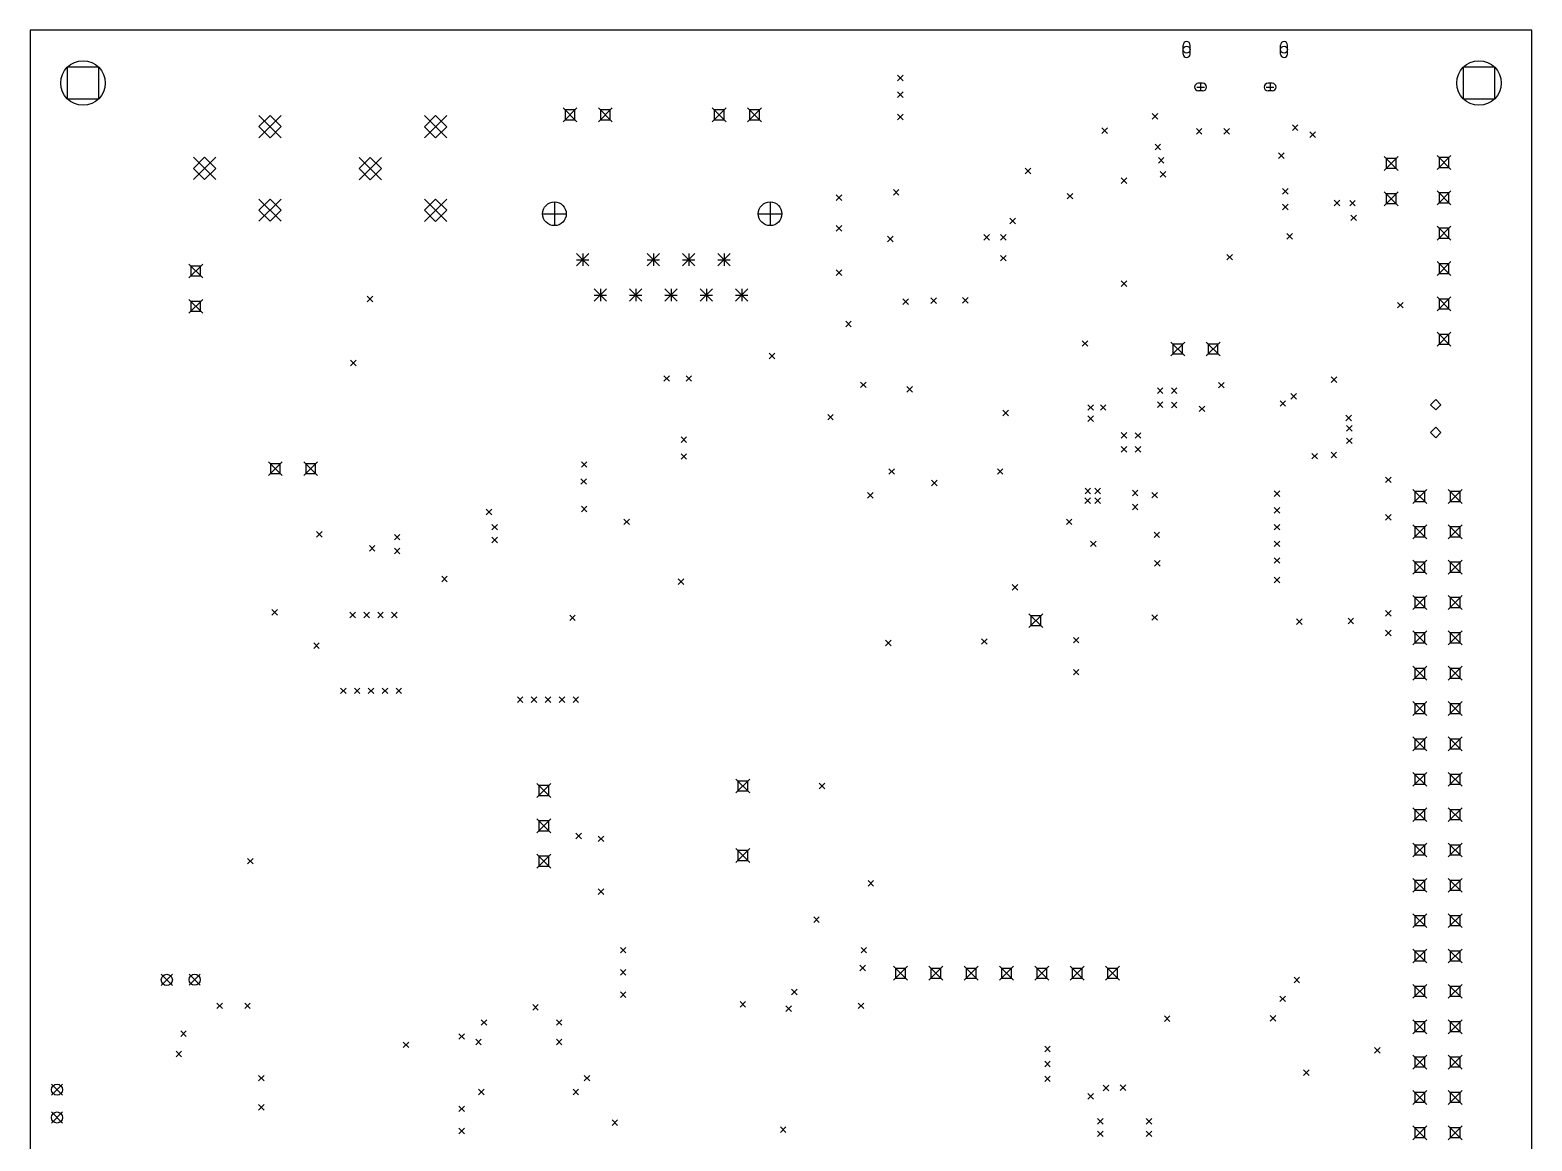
# Model space of a CAD drawing. Extents: x 4.42 to 8.8, y -6.54 to -0.26.
# Drawn here: x 4.55 to 8.8, y -3.398 to -0.255 of the extents above; entities that cross this region are included whole.
import ezdxf

# ---------------------------------------------------------------- set-up
doc = ezdxf.new("R2010")
doc.units = 0
doc.header["$MEASUREMENT"] = 0
doc.layers.add('BLACK', color=7, linetype='CONTINUOUS')

msp = doc.modelspace()

# ---------------------------------------------------------------- linework, layer by layer
at = {"layer": 'BLACK', "linetype": 'CONTINUOUS'}
for p, q in [((4.55, -0.255), (4.55, -4.505)), ((8.8, -0.255), (4.55, -0.255)), ((8.8, -4.505), (8.8, -0.255)), ((7.81299, -0.323031), (7.81299, -0.297441)), ((7.83268, -0.323031), (7.83268, -0.297441)), ((8.08858, -0.323031), (8.08858, -0.297441)), ((8.10827, -0.323031), (8.10827, -0.297441)), ((4.74454, -0.360457), (4.65546, -0.360457)), ((4.65546, -0.360457), (4.65546, -0.449543)), ((4.74454, -0.449543), (4.74454, -0.360457)), ((8.69454, -0.360457), (8.60546, -0.360457)), ((8.60546, -0.360457), (8.60546, -0.449543)), ((8.69454, -0.449543), (8.69454, -0.360457)), ((7.00472, -0.382677), (7.02047, -0.398425)), ((7.02047, -0.382677), (7.00472, -0.398425)), ((7.85138, -0.416535), (7.87303, -0.416535)), ((7.86811, -0.405709), (7.8563, -0.405709)), ((7.8622, -0.405709), (7.8622, -0.427362)), ((8.04823, -0.416535), (8.06988, -0.416535)), ((8.06496, -0.405709), (8.05315, -0.405709)), ((8.05906, -0.405709), (8.05906, -0.427362)), ((4.65546, -0.449543), (4.74454, -0.449543)), ((7.00472, -0.429921), (7.02047, -0.445669)), ((7.02047, -0.429921), (7.00472, -0.445669)), ((7.86811, -0.427362), (7.8563, -0.427362)), ((8.06496, -0.427362), (8.05315, -0.427362)), ((8.60546, -0.449543), (8.69454, -0.449543)), ((5.19764, -0.49685), (5.26063, -0.559843)), ((5.26063, -0.49685), (5.19764, -0.559843)), ((5.22913, -0.49685), (5.19764, -0.528346)), ((5.26063, -0.528346), (5.22913, -0.49685)), ((5.66614, -0.497244), (5.72913, -0.560236)), ((5.72913, -0.497244), (5.66614, -0.560236)), ((5.69764, -0.497244), (5.66614, -0.52874)), ((5.72913, -0.52874), (5.69764, -0.497244)), ((6.05827, -0.475197), (6.09764, -0.514567)), ((6.09764, -0.475197), (6.05827, -0.514567)), ((6.09187, -0.480962), (6.06403, -0.480962)), ((6.06403, -0.480962), (6.06403, -0.508801)), ((6.06403, -0.508801), (6.09187, -0.508801)), ((6.09187, -0.508801), (6.09187, -0.480962)), ((6.15827, -0.475197), (6.19764, -0.514567)), ((6.19764, -0.475197), (6.15827, -0.514567)), ((6.19187, -0.480962), (6.16403, -0.480962)), ((6.16403, -0.480962), (6.16403, -0.508801)), ((6.16403, -0.508801), (6.19187, -0.508801)), ((6.19187, -0.508801), (6.19187, -0.480962)), ((6.48031, -0.475197), (6.51969, -0.514567)), ((6.51969, -0.475197), (6.48031, -0.514567)), ((6.51392, -0.480962), (6.48608, -0.480962)), ((6.48608, -0.480962), (6.48608, -0.508801)), ((6.48608, -0.508801), (6.51392, -0.508801)), ((6.51392, -0.508801), (6.51392, -0.480962)), ((6.58031, -0.475197), (6.61969, -0.514567)), ((6.61969, -0.475197), (6.58031, -0.514567)), ((6.61392, -0.480962), (6.58608, -0.480962)), ((6.58608, -0.480962), (6.58608, -0.508801)), ((6.58608, -0.508801), (6.61392, -0.508801)), ((6.61392, -0.508801), (6.61392, -0.480962)), ((7.00472, -0.492913), (7.02047, -0.508661)), ((7.02047, -0.492913), (7.00472, -0.508661)), ((7.72543, -0.49116), (7.74118, -0.506908)), ((7.74118, -0.49116), (7.72543, -0.506908)), ((5.19764, -0.528346), (5.22913, -0.559843)), ((5.22913, -0.559843), (5.26063, -0.528346)), ((5.66614, -0.52874), (5.69764, -0.560236)), ((5.69764, -0.560236), (5.72913, -0.52874)), ((7.58268, -0.531496), (7.59843, -0.547244)), ((7.59843, -0.531496), (7.58268, -0.547244)), ((7.85039, -0.533989), (7.86614, -0.549738)), ((7.86614, -0.533989), (7.85039, -0.549738)), ((7.92841, -0.533989), (7.94416, -0.549738)), ((7.94416, -0.533989), (7.92841, -0.549738)), ((8.12205, -0.523622), (8.1378, -0.53937)), ((8.1378, -0.523622), (8.12205, -0.53937)), ((8.17126, -0.543307), (8.18701, -0.559055)), ((8.18701, -0.543307), (8.17126, -0.559055)), ((7.73359, -0.577757), (7.74934, -0.593505)), ((7.74934, -0.577757), (7.73359, -0.593505)), ((5.0126, -0.614961), (5.07559, -0.677953)), ((5.07559, -0.614961), (5.0126, -0.677953)), ((5.04409, -0.614961), (5.0126, -0.646457)), ((5.07559, -0.646457), (5.04409, -0.614961)), ((5.4811, -0.615354), (5.54409, -0.678346)), ((5.54409, -0.615354), (5.4811, -0.678346)), ((5.5126, -0.615354), (5.4811, -0.64685)), ((5.54409, -0.64685), (5.5126, -0.615354)), ((7.74295, -0.616), (7.75869, -0.631748)), ((7.75869, -0.616), (7.74295, -0.631748)), ((8.08268, -0.602362), (8.09843, -0.61811)), ((8.09843, -0.602362), (8.08268, -0.61811)), ((8.38189, -0.612598), (8.42126, -0.651969)), ((8.42126, -0.612598), (8.38189, -0.651969)), ((8.41549, -0.618364), (8.38766, -0.618364)), ((8.38766, -0.618364), (8.38766, -0.646203)), ((8.41549, -0.646203), (8.41549, -0.618364)), ((8.5315, -0.610236), (8.57087, -0.649606)), ((8.57087, -0.610236), (8.5315, -0.649606)), ((8.5651, -0.616002), (8.53726, -0.616002)), ((8.53726, -0.616002), (8.53726, -0.643841)), ((8.5651, -0.643841), (8.5651, -0.616002)), ((5.0126, -0.646457), (5.04409, -0.677953)), ((5.04409, -0.677953), (5.07559, -0.646457)), ((5.4811, -0.64685), (5.5126, -0.678346)), ((5.5126, -0.678346), (5.54409, -0.64685)), ((7.36614, -0.645669), (7.38189, -0.661417)), ((7.38189, -0.645669), (7.36614, -0.661417)), ((7.6378, -0.673228), (7.65354, -0.688976)), ((7.65354, -0.673228), (7.6378, -0.688976)), ((7.74784, -0.655065), (7.76359, -0.670813)), ((7.76359, -0.655065), (7.74784, -0.670813)), ((8.38766, -0.646203), (8.41549, -0.646203)), ((8.53726, -0.643841), (8.5651, -0.643841)), ((6.8315, -0.72126), (6.84724, -0.737008)), ((6.84724, -0.72126), (6.8315, -0.737008)), ((6.99291, -0.706496), (7.00866, -0.722244)), ((7.00866, -0.706496), (6.99291, -0.722244)), ((7.48478, -0.716999), (7.50053, -0.732747)), ((7.50053, -0.716999), (7.48478, -0.732747)), ((8.09449, -0.703742), (8.11024, -0.71949)), ((8.11024, -0.703742), (8.09449, -0.71949)), ((8.38189, -0.712598), (8.42126, -0.751969)), ((8.42126, -0.712598), (8.38189, -0.751969)), ((8.41549, -0.718364), (8.38766, -0.718364)), ((8.38766, -0.718364), (8.38766, -0.746203)), ((8.41549, -0.746203), (8.41549, -0.718364)), ((8.5315, -0.710236), (8.57087, -0.749606)), ((8.57087, -0.710236), (8.5315, -0.749606)), ((8.5651, -0.716002), (8.53726, -0.716002)), ((8.53726, -0.716002), (8.53726, -0.743841)), ((8.5651, -0.743841), (8.5651, -0.716002)), ((5.19764, -0.733071), (5.26063, -0.796063)), ((5.26063, -0.733071), (5.19764, -0.796063)), ((5.22913, -0.733071), (5.19764, -0.764567)), ((5.19764, -0.764567), (5.22913, -0.796063)), ((5.26063, -0.764567), (5.22913, -0.733071)), ((5.22913, -0.796063), (5.26063, -0.764567)), ((5.66614, -0.733465), (5.72913, -0.796457)), ((5.72913, -0.733465), (5.66614, -0.796457)), ((5.69764, -0.733465), (5.66614, -0.764961)), ((5.66614, -0.764961), (5.69764, -0.796457)), ((5.72913, -0.764961), (5.69764, -0.733465)), ((5.69764, -0.796457), (5.72913, -0.764961)), ((6.03386, -0.741339), (6.03386, -0.808268)), ((6.64409, -0.741339), (6.64409, -0.808268)), ((8.09449, -0.748031), (8.11024, -0.76378)), ((8.11024, -0.748031), (8.09449, -0.76378)), ((8.24016, -0.73622), (8.25591, -0.751968)), ((8.25591, -0.73622), (8.24016, -0.751968)), ((8.28435, -0.737038), (8.3001, -0.752786)), ((8.3001, -0.737038), (8.28435, -0.752786)), ((8.38766, -0.746203), (8.41549, -0.746203)), ((8.53726, -0.743841), (8.5651, -0.743841)), ((6.00039, -0.774803), (6.06732, -0.774803)), ((6.61063, -0.774803), (6.67756, -0.774803)), ((7.32283, -0.787402), (7.33858, -0.80315)), ((7.33858, -0.787402), (7.32283, -0.80315)), ((8.2874, -0.77849), (8.30315, -0.794238)), ((8.30315, -0.77849), (8.2874, -0.794238)), ((6.8315, -0.807874), (6.84724, -0.823622)), ((6.84724, -0.807874), (6.8315, -0.823622)), ((6.97646, -0.838482), (6.99221, -0.85423)), ((6.99221, -0.838482), (6.97646, -0.85423)), ((7.24882, -0.833465), (7.26457, -0.849213)), ((7.26457, -0.833465), (7.24882, -0.849213)), ((7.29606, -0.833465), (7.31181, -0.849213)), ((7.31181, -0.833465), (7.29606, -0.849213)), ((8.1063, -0.830709), (8.12205, -0.846457)), ((8.12205, -0.830709), (8.1063, -0.846457)), ((8.5315, -0.810236), (8.57087, -0.849606)), ((8.57087, -0.810236), (8.5315, -0.849606)), ((8.5651, -0.816002), (8.53726, -0.816002)), ((8.53726, -0.816002), (8.53726, -0.843841)), ((8.53726, -0.843841), (8.5651, -0.843841)), ((8.5651, -0.843841), (8.5651, -0.816002)), ((6.09606, -0.887008), (6.1315, -0.922441)), ((6.1315, -0.887008), (6.09606, -0.922441)), ((6.11378, -0.887008), (6.11378, -0.922441)), ((6.29606, -0.887008), (6.3315, -0.922441)), ((6.3315, -0.887008), (6.29606, -0.922441)), ((6.31378, -0.887008), (6.31378, -0.922441)), ((6.39606, -0.887008), (6.4315, -0.922441)), ((6.4315, -0.887008), (6.39606, -0.922441)), ((6.41378, -0.887008), (6.41378, -0.922441)), ((6.49606, -0.887008), (6.5315, -0.922441)), ((6.5315, -0.887008), (6.49606, -0.922441)), ((6.51378, -0.887008), (6.51378, -0.922441)), ((7.93701, -0.889764), (7.95276, -0.905512)), ((7.95276, -0.889764), (7.93701, -0.905512)), ((4.99921, -0.916929), (5.03858, -0.956299)), ((5.03858, -0.916929), (4.99921, -0.956299)), ((5.03282, -0.922695), (5.00498, -0.922695)), ((5.00498, -0.922695), (5.00498, -0.950534)), ((5.03282, -0.950534), (5.03282, -0.922695)), ((6.09606, -0.904724), (6.1315, -0.904724)), ((6.29606, -0.904724), (6.3315, -0.904724)), ((6.39606, -0.904724), (6.4315, -0.904724)), ((6.49606, -0.904724), (6.5315, -0.904724)), ((6.8315, -0.933858), (6.84724, -0.949606)), ((6.84724, -0.933858), (6.8315, -0.949606)), ((7.29606, -0.89252), (7.31181, -0.908268)), ((7.31181, -0.89252), (7.29606, -0.908268)), ((8.5315, -0.910236), (8.57087, -0.949606)), ((8.57087, -0.910236), (8.5315, -0.949606)), ((8.5651, -0.916002), (8.53726, -0.916002)), ((8.53726, -0.916002), (8.53726, -0.943841)), ((8.5651, -0.943841), (8.5651, -0.916002)), ((5.00498, -0.950534), (5.03282, -0.950534)), ((7.6378, -0.964567), (7.65354, -0.980315)), ((7.65354, -0.964567), (7.6378, -0.980315)), ((8.53726, -0.943841), (8.5651, -0.943841)), ((4.99921, -1.01693), (5.03858, -1.0563)), ((5.03858, -1.01693), (4.99921, -1.0563)), ((5.50394, -1.00787), (5.51969, -1.02362)), ((5.51969, -1.00787), (5.50394, -1.02362)), ((6.14606, -0.987008), (6.1815, -1.02244)), ((6.1815, -0.987008), (6.14606, -1.02244)), ((6.14606, -1.00472), (6.1815, -1.00472)), ((6.16378, -0.987008), (6.16378, -1.02244)), ((6.24606, -0.987008), (6.2815, -1.02244)), ((6.2815, -0.987008), (6.24606, -1.02244)), ((6.24606, -1.00472), (6.2815, -1.00472)), ((6.26378, -0.987008), (6.26378, -1.02244)), ((6.34606, -0.987008), (6.3815, -1.02244)), ((6.3815, -0.987008), (6.34606, -1.02244)), ((6.34606, -1.00472), (6.3815, -1.00472)), ((6.36378, -0.987008), (6.36378, -1.02244)), ((6.44606, -0.987008), (6.4815, -1.02244)), ((6.4815, -0.987008), (6.44606, -1.02244)), ((6.44606, -1.00472), (6.4815, -1.00472)), ((6.46378, -0.987008), (6.46378, -1.02244)), ((6.54606, -0.987008), (6.5815, -1.02244)), ((6.5815, -0.987008), (6.54606, -1.02244)), ((6.54606, -1.00472), (6.5815, -1.00472)), ((6.56378, -0.987008), (6.56378, -1.02244)), ((7.01969, -1.01575), (7.03543, -1.0315)), ((7.03543, -1.01575), (7.01969, -1.0315)), ((7.09921, -1.0126), (7.11496, -1.02835)), ((7.11496, -1.0126), (7.09921, -1.02835)), ((7.18898, -1.01181), (7.20472, -1.02756)), ((7.20472, -1.01181), (7.18898, -1.02756)), ((8.5315, -1.01024), (8.57087, -1.04961)), ((8.57087, -1.01024), (8.5315, -1.04961)), ((8.5651, -1.016), (8.53726, -1.016)), ((8.53726, -1.016), (8.53726, -1.04384)), ((8.5651, -1.04384), (8.5651, -1.016)), ((5.03282, -1.02269), (5.00498, -1.02269)), ((5.00498, -1.02269), (5.00498, -1.05053)), ((5.00498, -1.05053), (5.03282, -1.05053)), ((5.03282, -1.05053), (5.03282, -1.02269)), ((8.41945, -1.02543), (8.4352, -1.04118)), ((8.4352, -1.02543), (8.41945, -1.04118)), ((8.53726, -1.04384), (8.5651, -1.04384)), ((6.85827, -1.07874), (6.87402, -1.09449)), ((6.87402, -1.07874), (6.85827, -1.09449)), ((7.52756, -1.13386), (7.54331, -1.14961)), ((7.54331, -1.13386), (7.52756, -1.14961)), ((7.77795, -1.1378), (7.81732, -1.17717)), ((7.81732, -1.1378), (7.77795, -1.17717)), ((7.81156, -1.14356), (7.78372, -1.14356)), ((7.78372, -1.14356), (7.78372, -1.1714)), ((7.81156, -1.1714), (7.81156, -1.14356)), ((7.87795, -1.1378), (7.91732, -1.17717)), ((7.91732, -1.1378), (7.87795, -1.17717)), ((7.91156, -1.14356), (7.88372, -1.14356)), ((7.88372, -1.14356), (7.88372, -1.1714)), ((7.91156, -1.1714), (7.91156, -1.14356)), ((8.5315, -1.11024), (8.57087, -1.14961)), ((8.57087, -1.11024), (8.5315, -1.14961)), ((8.5651, -1.116), (8.53726, -1.116)), ((8.53726, -1.116), (8.53726, -1.14384)), ((8.53726, -1.14384), (8.5651, -1.14384)), ((8.5651, -1.14384), (8.5651, -1.116)), ((5.45669, -1.18898), (5.47244, -1.20472)), ((5.47244, -1.18898), (5.45669, -1.20472)), ((6.64173, -1.16929), (6.65748, -1.18504)), ((6.65748, -1.16929), (6.64173, -1.18504)), ((7.78372, -1.1714), (7.81156, -1.1714)), ((7.88372, -1.1714), (7.91156, -1.1714)), ((6.34331, -1.23307), (6.35906, -1.24882)), ((6.35906, -1.23307), (6.34331, -1.24882)), ((6.4063, -1.23307), (6.42205, -1.24882)), ((6.42205, -1.23307), (6.4063, -1.24882)), ((6.9, -1.25097), (6.91575, -1.26672)), ((6.91575, -1.25097), (6.9, -1.26672)), ((7.0315, -1.26378), (7.04724, -1.27953)), ((7.04724, -1.26378), (7.0315, -1.27953)), ((7.74016, -1.26772), (7.75591, -1.28346)), ((7.75591, -1.26772), (7.74016, -1.28346)), ((7.77953, -1.26772), (7.79528, -1.28346)), ((7.79528, -1.26772), (7.77953, -1.28346)), ((7.91339, -1.25197), (7.92913, -1.26772)), ((7.92913, -1.25197), (7.91339, -1.26772)), ((8.23228, -1.23622), (8.24803, -1.25197)), ((8.24803, -1.23622), (8.23228, -1.25197)), ((7.54331, -1.31496), (7.55906, -1.33071)), ((7.55906, -1.31496), (7.54331, -1.33071)), ((7.57874, -1.31496), (7.59449, -1.33071)), ((7.59449, -1.31496), (7.57874, -1.33071)), ((7.74016, -1.30709), (7.75591, -1.32283)), ((7.75591, -1.30709), (7.74016, -1.32283)), ((7.77953, -1.30774), (7.79528, -1.32348)), ((7.79528, -1.30774), (7.77953, -1.32348)), ((8.08721, -1.30375), (8.10296, -1.3195)), ((8.10296, -1.30375), (8.08721, -1.3195)), ((8.11811, -1.28346), (8.13386, -1.29921)), ((8.13386, -1.28346), (8.11811, -1.29921)), ((8.52756, -1.3002), (8.5128, -1.31496)), ((8.5128, -1.31496), (8.52756, -1.32972)), ((8.54232, -1.31496), (8.52756, -1.3002)), ((8.52756, -1.32972), (8.54232, -1.31496)), ((6.80709, -1.34252), (6.82283, -1.35827)), ((6.82283, -1.34252), (6.80709, -1.35827)), ((7.30315, -1.33071), (7.3189, -1.34646)), ((7.3189, -1.33071), (7.30315, -1.34646)), ((7.54331, -1.34646), (7.55906, -1.3622)), ((7.55906, -1.34646), (7.54331, -1.3622)), ((7.85827, -1.3189), (7.87402, -1.33465)), ((7.87402, -1.3189), (7.85827, -1.33465)), ((8.27359, -1.34446), (8.28934, -1.3602)), ((8.28934, -1.34446), (8.27359, -1.3602)), ((7.6378, -1.3937), (7.65354, -1.40945)), ((7.65354, -1.3937), (7.6378, -1.40945)), ((7.67717, -1.39435), (7.69291, -1.4101)), ((7.69291, -1.39435), (7.67717, -1.4101)), ((8.27559, -1.37402), (8.29134, -1.38976)), ((8.29134, -1.37402), (8.27559, -1.38976)), ((8.52756, -1.37894), (8.5128, -1.3937)), ((8.5128, -1.3937), (8.52756, -1.40846)), ((8.54232, -1.3937), (8.52756, -1.37894)), ((8.52756, -1.40846), (8.54232, -1.3937)), ((6.39213, -1.4063), (6.40787, -1.42205)), ((6.40787, -1.4063), (6.39213, -1.42205)), ((7.6378, -1.43372), (7.65354, -1.44947)), ((7.65354, -1.43372), (7.6378, -1.44947)), ((7.67717, -1.43372), (7.69291, -1.44947)), ((7.69291, -1.43372), (7.67717, -1.44947)), ((8.27559, -1.40945), (8.29134, -1.4252)), ((8.29134, -1.40945), (8.27559, -1.4252)), ((5.22441, -1.47638), (5.26378, -1.51575)), ((5.26378, -1.47638), (5.22441, -1.51575)), ((5.25801, -1.48214), (5.23017, -1.48214)), ((5.23017, -1.48214), (5.23017, -1.50998)), ((5.25801, -1.50998), (5.25801, -1.48214)), ((5.32441, -1.47638), (5.36378, -1.51575)), ((5.36378, -1.47638), (5.32441, -1.51575)), ((5.35801, -1.48214), (5.33017, -1.48214)), ((5.33017, -1.48214), (5.33017, -1.50998)), ((5.35801, -1.50998), (5.35801, -1.48214)), ((6.11024, -1.47638), (6.12598, -1.49213)), ((6.12598, -1.47638), (6.11024, -1.49213)), ((6.39213, -1.45354), (6.40787, -1.46929)), ((6.40787, -1.45354), (6.39213, -1.46929)), ((8.17717, -1.45276), (8.19291, -1.4685)), ((8.19291, -1.45276), (8.17717, -1.4685)), ((8.23145, -1.44965), (8.2472, -1.4654)), ((8.2472, -1.44965), (8.23145, -1.4654)), ((5.23017, -1.50998), (5.25801, -1.50998)), ((5.33017, -1.50998), (5.35801, -1.50998)), ((6.10866, -1.52441), (6.12441, -1.54016)), ((6.12441, -1.52441), (6.10866, -1.54016)), ((6.98031, -1.49606), (6.99606, -1.51181)), ((6.99606, -1.49606), (6.98031, -1.51181)), ((7.10079, -1.52835), (7.11654, -1.54409)), ((7.11654, -1.52835), (7.10079, -1.54409)), ((7.2874, -1.49606), (7.30315, -1.51181)), ((7.30315, -1.49606), (7.2874, -1.51181)), ((8.38583, -1.51969), (8.40158, -1.53543)), ((8.40158, -1.51969), (8.38583, -1.53543)), ((6.91969, -1.56378), (6.93543, -1.57953)), ((6.93543, -1.56378), (6.91969, -1.57953)), ((7.53543, -1.55118), (7.55118, -1.56693)), ((7.55118, -1.55118), (7.53543, -1.56693)), ((7.56299, -1.55118), (7.57874, -1.56693)), ((7.57874, -1.55118), (7.56299, -1.56693)), ((7.66929, -1.55709), (7.68504, -1.57283)), ((7.68504, -1.55709), (7.66929, -1.57283)), ((7.72441, -1.56299), (7.74016, -1.57874)), ((7.74016, -1.56299), (7.72441, -1.57874)), ((8.07087, -1.55906), (8.08661, -1.5748)), ((8.08661, -1.55906), (8.07087, -1.5748)), ((8.46299, -1.55512), (8.50236, -1.59449)), ((8.50236, -1.55512), (8.46299, -1.59449)), ((8.4966, -1.56088), (8.46876, -1.56088)), ((8.46876, -1.56088), (8.46876, -1.58872)), ((8.4966, -1.58872), (8.4966, -1.56088)), ((8.56299, -1.55512), (8.60236, -1.59449)), ((8.60236, -1.55512), (8.56299, -1.59449)), ((8.5966, -1.56088), (8.56876, -1.56088)), ((8.56876, -1.56088), (8.56876, -1.58872)), ((8.5966, -1.58872), (8.5966, -1.56088)), ((5.84094, -1.61102), (5.85669, -1.62677)), ((5.85669, -1.61102), (5.84094, -1.62677)), ((6.11024, -1.60236), (6.12598, -1.61811)), ((6.12598, -1.60236), (6.11024, -1.61811)), ((7.53489, -1.57847), (7.55064, -1.59422)), ((7.55064, -1.57847), (7.53489, -1.59422)), ((7.56299, -1.57847), (7.57874, -1.59422)), ((7.57874, -1.57847), (7.56299, -1.59422)), ((7.66929, -1.59646), (7.68504, -1.6122)), ((7.68504, -1.59646), (7.66929, -1.6122)), ((8.07087, -1.6063), (8.08661, -1.62205)), ((8.08661, -1.6063), (8.07087, -1.62205)), ((8.46876, -1.58872), (8.4966, -1.58872)), ((8.56876, -1.58872), (8.5966, -1.58872)), ((5.85669, -1.65354), (5.87244, -1.66929)), ((5.87244, -1.65354), (5.85669, -1.66929)), ((6.23071, -1.63858), (6.24646, -1.65433)), ((6.24646, -1.63858), (6.23071, -1.65433)), ((7.48268, -1.63858), (7.49843, -1.65433)), ((7.49843, -1.63858), (7.48268, -1.65433)), ((8.07087, -1.65354), (8.08661, -1.66929)), ((8.08661, -1.65354), (8.07087, -1.66929)), ((8.38583, -1.62598), (8.40157, -1.64173)), ((8.40157, -1.62598), (8.38583, -1.64173)), ((8.46299, -1.65512), (8.50236, -1.69449)), ((8.50236, -1.65512), (8.46299, -1.69449)), ((8.56299, -1.65512), (8.60236, -1.69449)), ((8.60236, -1.65512), (8.56299, -1.69449)), ((5.36063, -1.67402), (5.37638, -1.68976)), ((5.37638, -1.67402), (5.36063, -1.68976)), ((5.5811, -1.68189), (5.59685, -1.69764)), ((5.59685, -1.68189), (5.5811, -1.69764)), ((5.85669, -1.68976), (5.87244, -1.70551)), ((5.87244, -1.68976), (5.85669, -1.70551)), ((7.73071, -1.6752), (7.74646, -1.69094)), ((7.74646, -1.6752), (7.73071, -1.69094)), ((8.4966, -1.66088), (8.46876, -1.66088)), ((8.46876, -1.66088), (8.46876, -1.68872)), ((8.46876, -1.68872), (8.4966, -1.68872)), ((8.4966, -1.68872), (8.4966, -1.66088)), ((8.5966, -1.66088), (8.56876, -1.66088)), ((8.56876, -1.66088), (8.56876, -1.68872)), ((8.56876, -1.68872), (8.5966, -1.68872)), ((8.5966, -1.68872), (8.5966, -1.66088)), ((5.51024, -1.71339), (5.52598, -1.72913)), ((5.52598, -1.71339), (5.51024, -1.72913)), ((5.5811, -1.72126), (5.59685, -1.73701)), ((5.59685, -1.72126), (5.5811, -1.73701)), ((7.55118, -1.70079), (7.56693, -1.71654)), ((7.56693, -1.70079), (7.55118, -1.71654)), ((8.07087, -1.70079), (8.08661, -1.71654)), ((8.08661, -1.70079), (8.07087, -1.71654)), ((7.73228, -1.75591), (7.74803, -1.77165)), ((7.74803, -1.75591), (7.73228, -1.77165)), ((8.07087, -1.74803), (8.08661, -1.76378)), ((8.08661, -1.74803), (8.07087, -1.76378)), ((8.46299, -1.75512), (8.50236, -1.79449)), ((8.50236, -1.75512), (8.46299, -1.79449)), ((8.4966, -1.76088), (8.46876, -1.76088)), ((8.46876, -1.76088), (8.46876, -1.78872)), ((8.4966, -1.78872), (8.4966, -1.76088)), ((8.56299, -1.75512), (8.60236, -1.79449)), ((8.60236, -1.75512), (8.56299, -1.79449)), ((8.5966, -1.76088), (8.56876, -1.76088)), ((8.56876, -1.76088), (8.56876, -1.78872)), ((8.5966, -1.78872), (8.5966, -1.76088)), ((5.71496, -1.8), (5.73071, -1.81575)), ((5.73071, -1.8), (5.71496, -1.81575)), ((6.38425, -1.80787), (6.4, -1.82362)), ((6.4, -1.80787), (6.38425, -1.82362)), ((7.32913, -1.82362), (7.34488, -1.83937)), ((7.34488, -1.82362), (7.32913, -1.83937)), ((8.07087, -1.80315), (8.08661, -1.8189)), ((8.08661, -1.80315), (8.07087, -1.8189)), ((8.46876, -1.78872), (8.4966, -1.78872)), ((8.56876, -1.78872), (8.5966, -1.78872)), ((8.46299, -1.85512), (8.50236, -1.89449)), ((8.50236, -1.85512), (8.46299, -1.89449)), ((8.4966, -1.86088), (8.46876, -1.86088)), ((8.46876, -1.86088), (8.46876, -1.88872)), ((8.4966, -1.88872), (8.4966, -1.86088)), ((8.56299, -1.85512), (8.60236, -1.89449)), ((8.60236, -1.85512), (8.56299, -1.89449)), ((8.5966, -1.86088), (8.56876, -1.86088)), ((8.56876, -1.86088), (8.56876, -1.88872)), ((8.5966, -1.88872), (8.5966, -1.86088)), ((5.23465, -1.89449), (5.25039, -1.91024)), ((5.25039, -1.89449), (5.23465, -1.91024)), ((5.45512, -1.90236), (5.47087, -1.91811)), ((5.47087, -1.90236), (5.45512, -1.91811)), ((5.49449, -1.90236), (5.51024, -1.91811)), ((5.51024, -1.90236), (5.49449, -1.91811)), ((5.53386, -1.90236), (5.54961, -1.91811)), ((5.54961, -1.90236), (5.53386, -1.91811)), ((5.57323, -1.90236), (5.58898, -1.91811)), ((5.58898, -1.90236), (5.57323, -1.91811)), ((6.07717, -1.91024), (6.09291, -1.92598)), ((6.09291, -1.91024), (6.07717, -1.92598)), ((7.37638, -1.9063), (7.41575, -1.94567)), ((7.41575, -1.9063), (7.37638, -1.94567)), ((7.40998, -1.91206), (7.38214, -1.91206)), ((7.38214, -1.91206), (7.38214, -1.9399)), ((7.40998, -1.9399), (7.40998, -1.91206)), ((7.72441, -1.90906), (7.74016, -1.9248)), ((7.74016, -1.90906), (7.72441, -1.9248)), ((8.38583, -1.89764), (8.40157, -1.91339)), ((8.40157, -1.89764), (8.38583, -1.91339)), ((8.46876, -1.88872), (8.4966, -1.88872)), ((8.56876, -1.88872), (8.5966, -1.88872)), ((7.38214, -1.9399), (7.40998, -1.9399)), ((8.13386, -1.92126), (8.14961, -1.93701)), ((8.14961, -1.92126), (8.13386, -1.93701)), ((8.27953, -1.91929), (8.29528, -1.93504)), ((8.29528, -1.91929), (8.27953, -1.93504)), ((8.38583, -1.95276), (8.40157, -1.9685)), ((8.40157, -1.95276), (8.38583, -1.9685)), ((5.35276, -1.98898), (5.3685, -2.00472)), ((5.3685, -1.98898), (5.35276, -2.00472)), ((6.97087, -1.9811), (6.98661, -1.99685)), ((6.98661, -1.9811), (6.97087, -1.99685)), ((7.24252, -1.97717), (7.25827, -1.99291)), ((7.25827, -1.97717), (7.24252, -1.99291)), ((7.50236, -1.97323), (7.51811, -1.98898)), ((7.51811, -1.97323), (7.50236, -1.98898)), ((8.46299, -1.95512), (8.50236, -1.99449)), ((8.50236, -1.95512), (8.46299, -1.99449)), ((8.4966, -1.96088), (8.46876, -1.96088)), ((8.46876, -1.96088), (8.46876, -1.98872)), ((8.46876, -1.98872), (8.4966, -1.98872)), ((8.4966, -1.98872), (8.4966, -1.96088)), ((8.56299, -1.95512), (8.60236, -1.99449)), ((8.60236, -1.95512), (8.56299, -1.99449)), ((8.5966, -1.96088), (8.56876, -1.96088)), ((8.56876, -1.96088), (8.56876, -1.98872)), ((8.56876, -1.98872), (8.5966, -1.98872)), ((8.5966, -1.98872), (8.5966, -1.96088)), ((7.50236, -2.06378), (7.51811, -2.07953)), ((7.51811, -2.06378), (7.50236, -2.07953)), ((8.46299, -2.05512), (8.50236, -2.09449)), ((8.50236, -2.05512), (8.46299, -2.09449)), ((8.4966, -2.06088), (8.46876, -2.06088)), ((8.46876, -2.06088), (8.46876, -2.08872)), ((8.4966, -2.08872), (8.4966, -2.06088)), ((8.56299, -2.05512), (8.60236, -2.09449)), ((8.60236, -2.05512), (8.56299, -2.09449)), ((8.5966, -2.06088), (8.56876, -2.06088)), ((8.56876, -2.06088), (8.56876, -2.08872)), ((8.5966, -2.08872), (8.5966, -2.06088)), ((5.42835, -2.11654), (5.44409, -2.13228)), ((5.44409, -2.11654), (5.42835, -2.13228)), ((5.46772, -2.11654), (5.48346, -2.13228)), ((5.48346, -2.11654), (5.46772, -2.13228)), ((5.50709, -2.11654), (5.52283, -2.13228)), ((5.52283, -2.11654), (5.50709, -2.13228)), ((5.54646, -2.11654), (5.5622, -2.13228)), ((5.5622, -2.11654), (5.54646, -2.13228)), ((5.58583, -2.11654), (5.60157, -2.13228)), ((5.60157, -2.11654), (5.58583, -2.13228)), ((8.46876, -2.08872), (8.4966, -2.08872)), ((8.56876, -2.08872), (8.5966, -2.08872)), ((5.92913, -2.14173), (5.94488, -2.15748)), ((5.94488, -2.14173), (5.92913, -2.15748)), ((5.9685, -2.14173), (5.98425, -2.15748)), ((5.98425, -2.14173), (5.9685, -2.15748)), ((6.00787, -2.14173), (6.02362, -2.15748)), ((6.02362, -2.14173), (6.00787, -2.15748)), ((6.04724, -2.14173), (6.06299, -2.15748)), ((6.06299, -2.14173), (6.04724, -2.15748)), ((6.08661, -2.14173), (6.10236, -2.15748)), ((6.10236, -2.14173), (6.08661, -2.15748)), ((8.46299, -2.15512), (8.50236, -2.19449)), ((8.50236, -2.15512), (8.46299, -2.19449)), ((8.4966, -2.16088), (8.46876, -2.16088)), ((8.46876, -2.16088), (8.46876, -2.18872)), ((8.4966, -2.18872), (8.4966, -2.16088)), ((8.56299, -2.15512), (8.60236, -2.19449)), ((8.60236, -2.15512), (8.56299, -2.19449)), ((8.5966, -2.16088), (8.56876, -2.16088)), ((8.56876, -2.16088), (8.56876, -2.18872)), ((8.5966, -2.18872), (8.5966, -2.16088)), ((8.46876, -2.18872), (8.4966, -2.18872)), ((8.56876, -2.18872), (8.5966, -2.18872)), ((8.46299, -2.25512), (8.50236, -2.29449)), ((8.50236, -2.25512), (8.46299, -2.29449)), ((8.4966, -2.26088), (8.46876, -2.26088)), ((8.46876, -2.26088), (8.46876, -2.28872)), ((8.46876, -2.28872), (8.4966, -2.28872)), ((8.4966, -2.28872), (8.4966, -2.26088)), ((8.56299, -2.25512), (8.60236, -2.29449)), ((8.60236, -2.25512), (8.56299, -2.29449)), ((8.5966, -2.26088), (8.56876, -2.26088)), ((8.56876, -2.26088), (8.56876, -2.28872)), ((8.56876, -2.28872), (8.5966, -2.28872)), ((8.5966, -2.28872), (8.5966, -2.26088)), ((6.54724, -2.37402), (6.58661, -2.41339)), ((6.58661, -2.37402), (6.54724, -2.41339)), ((6.58085, -2.37978), (6.55301, -2.37978)), ((6.55301, -2.37978), (6.55301, -2.40762)), ((6.58085, -2.40762), (6.58085, -2.37978)), ((8.46299, -2.35512), (8.50236, -2.39449)), ((8.50236, -2.35512), (8.46299, -2.39449)), ((8.4966, -2.36088), (8.46876, -2.36088)), ((8.46876, -2.36088), (8.46876, -2.38872)), ((8.4966, -2.38872), (8.4966, -2.36088)), ((8.56299, -2.35512), (8.60236, -2.39449)), ((8.60236, -2.35512), (8.56299, -2.39449)), ((8.5966, -2.36088), (8.56876, -2.36088)), ((8.56876, -2.36088), (8.56876, -2.38872)), ((8.5966, -2.38872), (8.5966, -2.36088)), ((5.98425, -2.38661), (6.02362, -2.42598)), ((6.02362, -2.38661), (5.98425, -2.42598)), ((6.01786, -2.39238), (5.99002, -2.39238)), ((5.99002, -2.39238), (5.99002, -2.42022)), ((5.99002, -2.42022), (6.01786, -2.42022)), ((6.01786, -2.42022), (6.01786, -2.39238)), ((6.55301, -2.40762), (6.58085, -2.40762)), ((6.78346, -2.38583), (6.79921, -2.40157)), ((6.79921, -2.38583), (6.78346, -2.40157)), ((8.46876, -2.38872), (8.4966, -2.38872)), ((8.56876, -2.38872), (8.5966, -2.38872)), ((8.46299, -2.45512), (8.50236, -2.49449)), ((8.50236, -2.45512), (8.46299, -2.49449)), ((8.4966, -2.46088), (8.46876, -2.46088)), ((8.46876, -2.46088), (8.46876, -2.48872)), ((8.4966, -2.48872), (8.4966, -2.46088)), ((8.56299, -2.45512), (8.60236, -2.49449)), ((8.60236, -2.45512), (8.56299, -2.49449)), ((8.5966, -2.46088), (8.56876, -2.46088)), ((8.56876, -2.46088), (8.56876, -2.48872)), ((8.5966, -2.48872), (8.5966, -2.46088)), ((5.98425, -2.48661), (6.02362, -2.52598)), ((6.02362, -2.48661), (5.98425, -2.52598)), ((6.01786, -2.49238), (5.99002, -2.49238)), ((5.99002, -2.49238), (5.99002, -2.52022)), ((6.01786, -2.52022), (6.01786, -2.49238)), ((8.46876, -2.48872), (8.4966, -2.48872)), ((8.56876, -2.48872), (8.5966, -2.48872)), ((5.99002, -2.52022), (6.01786, -2.52022)), ((6.09449, -2.52756), (6.11024, -2.54331)), ((6.11024, -2.52756), (6.09449, -2.54331)), ((6.15748, -2.53543), (6.17323, -2.55118)), ((6.17323, -2.53543), (6.15748, -2.55118)), ((5.98425, -2.58661), (6.02362, -2.62598)), ((6.02362, -2.58661), (5.98425, -2.62598)), ((6.01786, -2.59238), (5.99002, -2.59238)), ((5.99002, -2.59238), (5.99002, -2.62022)), ((6.01786, -2.62022), (6.01786, -2.59238)), ((6.54724, -2.57087), (6.58661, -2.61024)), ((6.58661, -2.57087), (6.54724, -2.61024)), ((6.58085, -2.57663), (6.55301, -2.57663)), ((6.55301, -2.57663), (6.55301, -2.60447)), ((6.58085, -2.60447), (6.58085, -2.57663)), ((8.46299, -2.55512), (8.50236, -2.59449)), ((8.50236, -2.55512), (8.46299, -2.59449)), ((8.4966, -2.56088), (8.46876, -2.56088)), ((8.46876, -2.56088), (8.46876, -2.58872)), ((8.46876, -2.58872), (8.4966, -2.58872)), ((8.4966, -2.58872), (8.4966, -2.56088)), ((8.56299, -2.55512), (8.60236, -2.59449)), ((8.60236, -2.55512), (8.56299, -2.59449)), ((8.5966, -2.56088), (8.56876, -2.56088)), ((8.56876, -2.56088), (8.56876, -2.58872)), ((8.56876, -2.58872), (8.5966, -2.58872)), ((8.5966, -2.58872), (8.5966, -2.56088)), ((5.16535, -2.59843), (5.1811, -2.61417)), ((5.1811, -2.59843), (5.16535, -2.61417)), ((5.99002, -2.62022), (6.01786, -2.62022)), ((6.55301, -2.60447), (6.58085, -2.60447)), ((6.92126, -2.66142), (6.93701, -2.67717)), ((6.93701, -2.66142), (6.92126, -2.67717)), ((8.46299, -2.65512), (8.50236, -2.69449)), ((8.50236, -2.65512), (8.46299, -2.69449)), ((8.4966, -2.66088), (8.46876, -2.66088)), ((8.46876, -2.66088), (8.46876, -2.68872)), ((8.4966, -2.68872), (8.4966, -2.66088)), ((8.56299, -2.65512), (8.60236, -2.69449)), ((8.60236, -2.65512), (8.56299, -2.69449)), ((8.5966, -2.66088), (8.56876, -2.66088)), ((8.56876, -2.66088), (8.56876, -2.68872)), ((8.5966, -2.68872), (8.5966, -2.66088)), ((6.15748, -2.68504), (6.17323, -2.70079)), ((6.17323, -2.68504), (6.15748, -2.70079)), ((8.46876, -2.68872), (8.4966, -2.68872)), ((8.56876, -2.68872), (8.5966, -2.68872)), ((8.46299, -2.75512), (8.50236, -2.79449)), ((8.50236, -2.75512), (8.46299, -2.79449)), ((8.4966, -2.76088), (8.46876, -2.76088)), ((8.46876, -2.76088), (8.46876, -2.78872)), ((8.4966, -2.78872), (8.4966, -2.76088)), ((8.56299, -2.75512), (8.60236, -2.79449)), ((8.60236, -2.75512), (8.56299, -2.79449)), ((8.5966, -2.76088), (8.56876, -2.76088)), ((8.56876, -2.76088), (8.56876, -2.78872)), ((8.5966, -2.78872), (8.5966, -2.76088)), ((6.76746, -2.76378), (6.78321, -2.77953)), ((6.78321, -2.76378), (6.76746, -2.77953)), ((8.46876, -2.78872), (8.4966, -2.78872)), ((8.56876, -2.78872), (8.5966, -2.78872)), ((6.22047, -2.85039), (6.23622, -2.86614)), ((6.23622, -2.85039), (6.22047, -2.86614)), ((6.90157, -2.85039), (6.91732, -2.86614)), ((6.91732, -2.85039), (6.90157, -2.86614)), ((8.46299, -2.85512), (8.50236, -2.89449)), ((8.50236, -2.85512), (8.46299, -2.89449)), ((8.4966, -2.86088), (8.46876, -2.86088)), ((8.46876, -2.86088), (8.46876, -2.88872)), ((8.46876, -2.88872), (8.4966, -2.88872)), ((8.4966, -2.88872), (8.4966, -2.86088)), ((8.56299, -2.85512), (8.60236, -2.89449)), ((8.60236, -2.85512), (8.56299, -2.89449)), ((8.5966, -2.86088), (8.56876, -2.86088)), ((8.56876, -2.86088), (8.56876, -2.88872)), ((8.56876, -2.88872), (8.5966, -2.88872)), ((8.5966, -2.88872), (8.5966, -2.86088)), ((4.92126, -2.92657), (4.95276, -2.95807)), ((4.95276, -2.92657), (4.92126, -2.95807)), ((5, -2.92618), (5.0315, -2.95768)), ((5.0315, -2.92618), (5, -2.95768)), ((6.22047, -2.91339), (6.23622, -2.92913)), ((6.23622, -2.91339), (6.22047, -2.92913)), ((6.89853, -2.90079), (6.91428, -2.91653)), ((6.91428, -2.90079), (6.89853, -2.91653)), ((6.99329, -2.90397), (7.03266, -2.94334)), ((7.03266, -2.90397), (6.99329, -2.94334)), ((7.02689, -2.90974), (6.99905, -2.90974)), ((6.99905, -2.90974), (6.99905, -2.93758)), ((7.02689, -2.93758), (7.02689, -2.90974)), ((7.09329, -2.90397), (7.13266, -2.94334)), ((7.13266, -2.90397), (7.09329, -2.94334)), ((7.12689, -2.90974), (7.09905, -2.90974)), ((7.09905, -2.90974), (7.09905, -2.93758)), ((7.12689, -2.93758), (7.12689, -2.90974)), ((7.19329, -2.90397), (7.23266, -2.94334)), ((7.23266, -2.90397), (7.19329, -2.94334)), ((7.22689, -2.90974), (7.19905, -2.90974)), ((7.19905, -2.90974), (7.19905, -2.93758)), ((7.22689, -2.93758), (7.22689, -2.90974)), ((7.29329, -2.90397), (7.33266, -2.94334)), ((7.33266, -2.90397), (7.29329, -2.94334)), ((7.32689, -2.90974), (7.29905, -2.90974)), ((7.29905, -2.90974), (7.29905, -2.93758)), ((7.32689, -2.93758), (7.32689, -2.90974)), ((7.39329, -2.90397), (7.43266, -2.94334)), ((7.43266, -2.90397), (7.39329, -2.94334)), ((7.42689, -2.90974), (7.39905, -2.90974)), ((7.39905, -2.90974), (7.39905, -2.93758)), ((7.42689, -2.93758), (7.42689, -2.90974)), ((7.49329, -2.90397), (7.53266, -2.94334)), ((7.53266, -2.90397), (7.49329, -2.94334)), ((7.52689, -2.90974), (7.49905, -2.90974)), ((7.49905, -2.90974), (7.49905, -2.93758)), ((7.52689, -2.93758), (7.52689, -2.90974)), ((7.59329, -2.90397), (7.63266, -2.94334)), ((7.63266, -2.90397), (7.59329, -2.94334)), ((7.62689, -2.90974), (7.59905, -2.90974)), ((7.59905, -2.90974), (7.59905, -2.93758)), ((7.62689, -2.93758), (7.62689, -2.90974)), ((6.70472, -2.9685), (6.72047, -2.98425)), ((6.72047, -2.9685), (6.70472, -2.98425)), ((6.99905, -2.93758), (7.02689, -2.93758)), ((7.09905, -2.93758), (7.12689, -2.93758)), ((7.19905, -2.93758), (7.22689, -2.93758)), ((7.29905, -2.93758), (7.32689, -2.93758)), ((7.39905, -2.93758), (7.42689, -2.93758)), ((7.49905, -2.93758), (7.52689, -2.93758)), ((7.59905, -2.93758), (7.62689, -2.93758)), ((8.12687, -2.93502), (8.14262, -2.95076)), ((8.14262, -2.93502), (8.12687, -2.95076)), ((8.46299, -2.95512), (8.50236, -2.99449)), ((8.50236, -2.95512), (8.46299, -2.99449)), ((8.4966, -2.96088), (8.46876, -2.96088)), ((8.46876, -2.96088), (8.46876, -2.98872)), ((8.4966, -2.98872), (8.4966, -2.96088)), ((8.56299, -2.95512), (8.60236, -2.99449)), ((8.60236, -2.95512), (8.56299, -2.99449)), ((8.5966, -2.96088), (8.56876, -2.96088)), ((8.56876, -2.96088), (8.56876, -2.98872)), ((8.5966, -2.98872), (8.5966, -2.96088)), ((5.07874, -3.00787), (5.09449, -3.02362)), ((5.09449, -3.00787), (5.07874, -3.02362)), ((5.15748, -3.00787), (5.17323, -3.02362)), ((5.17323, -3.00787), (5.15748, -3.02362)), ((5.97244, -3.01181), (5.98819, -3.02756)), ((5.98819, -3.01181), (5.97244, -3.02756)), ((6.22047, -2.97638), (6.23622, -2.99213)), ((6.23622, -2.97638), (6.22047, -2.99213)), ((6.55906, -3.00394), (6.5748, -3.01969)), ((6.5748, -3.00394), (6.55906, -3.01969)), ((6.68898, -3.01575), (6.70472, -3.0315)), ((6.70472, -3.01575), (6.68898, -3.0315)), ((6.8937, -3.00787), (6.90945, -3.02362)), ((6.90945, -3.00787), (6.8937, -3.02362)), ((8.08661, -2.98819), (8.10236, -3.00394)), ((8.10236, -2.98819), (8.08661, -3.00394)), ((8.46876, -2.98872), (8.4966, -2.98872)), ((8.56876, -2.98872), (8.5966, -2.98872)), ((5.82677, -3.05512), (5.84252, -3.07087)), ((5.84252, -3.05512), (5.82677, -3.07087)), ((6.03937, -3.05512), (6.05512, -3.07087)), ((6.05512, -3.05512), (6.03937, -3.07087)), ((7.75984, -3.04429), (7.77559, -3.06004)), ((7.77559, -3.04429), (7.75984, -3.06004)), ((8.05906, -3.04331), (8.0748, -3.05906)), ((8.0748, -3.04331), (8.05906, -3.05906)), ((8.46299, -3.05512), (8.50236, -3.09449)), ((8.50236, -3.05512), (8.46299, -3.09449)), ((8.56299, -3.05512), (8.60236, -3.09449)), ((8.60236, -3.05512), (8.56299, -3.09449)), ((4.97638, -3.08661), (4.99213, -3.10236)), ((4.99213, -3.08661), (4.97638, -3.10236)), ((5.76378, -3.09449), (5.77953, -3.11024)), ((5.77953, -3.09449), (5.76378, -3.11024)), ((8.4966, -3.06088), (8.46876, -3.06088)), ((8.46876, -3.06088), (8.46876, -3.08872)), ((8.46876, -3.08872), (8.4966, -3.08872)), ((8.4966, -3.08872), (8.4966, -3.06088)), ((8.5966, -3.06088), (8.56876, -3.06088)), ((8.56876, -3.06088), (8.56876, -3.08872)), ((8.56876, -3.08872), (8.5966, -3.08872)), ((8.5966, -3.08872), (8.5966, -3.06088)), ((4.96309, -3.14387), (4.97884, -3.15962)), ((4.97884, -3.14387), (4.96309, -3.15962)), ((5.6063, -3.11811), (5.62205, -3.13386)), ((5.62205, -3.11811), (5.6063, -3.13386)), ((5.81102, -3.11024), (5.82677, -3.12598)), ((5.82677, -3.11024), (5.81102, -3.12598)), ((6.03937, -3.11024), (6.05512, -3.12598)), ((6.05512, -3.11024), (6.03937, -3.12598)), ((7.42132, -3.12992), (7.43707, -3.14567)), ((7.43707, -3.12992), (7.42132, -3.14567)), ((8.35433, -3.13386), (8.37008, -3.14961)), ((8.37008, -3.13386), (8.35433, -3.14961)), ((7.42132, -3.17224), (7.43707, -3.18799)), ((7.43707, -3.17224), (7.42132, -3.18799)), ((8.46299, -3.15512), (8.50236, -3.19449)), ((8.50236, -3.15512), (8.46299, -3.19449)), ((8.4966, -3.16088), (8.46876, -3.16088)), ((8.46876, -3.16088), (8.46876, -3.18872)), ((8.4966, -3.18872), (8.4966, -3.16088)), ((8.56299, -3.15512), (8.60236, -3.19449)), ((8.60236, -3.15512), (8.56299, -3.19449)), ((8.5966, -3.16088), (8.56876, -3.16088)), ((8.56876, -3.16088), (8.56876, -3.18872)), ((8.5966, -3.18872), (8.5966, -3.16088)), ((5.19685, -3.2126), (5.2126, -3.22835)), ((5.2126, -3.2126), (5.19685, -3.22835)), ((6.11811, -3.2126), (6.13386, -3.22835)), ((6.13386, -3.2126), (6.11811, -3.22835)), ((7.42132, -3.21446), (7.43707, -3.23021)), ((7.43707, -3.21446), (7.42132, -3.23021)), ((8.15354, -3.19685), (8.16929, -3.2126)), ((8.16929, -3.19685), (8.15354, -3.2126)), ((8.46876, -3.18872), (8.4966, -3.18872)), ((8.56876, -3.18872), (8.5966, -3.18872)), ((4.61063, -3.2372), (4.64213, -3.2687)), ((4.64213, -3.2372), (4.61063, -3.2687)), ((5.8189, -3.25197), (5.83465, -3.26772)), ((5.83465, -3.25197), (5.8189, -3.26772)), ((6.08661, -3.25197), (6.10236, -3.26772)), ((6.10236, -3.25197), (6.08661, -3.26772)), ((7.54331, -3.26378), (7.55906, -3.27953)), ((7.55906, -3.26378), (7.54331, -3.27953)), ((7.58661, -3.24016), (7.60236, -3.25591)), ((7.60236, -3.24016), (7.58661, -3.25591)), ((7.63475, -3.23927), (7.6505, -3.25502)), ((7.6505, -3.23927), (7.63475, -3.25502)), ((8.46299, -3.25512), (8.50236, -3.29449)), ((8.50236, -3.25512), (8.46299, -3.29449)), ((8.4966, -3.26088), (8.46876, -3.26088)), ((8.46876, -3.26088), (8.46876, -3.28872)), ((8.4966, -3.28872), (8.4966, -3.26088)), ((8.56299, -3.25512), (8.60236, -3.29449)), ((8.60236, -3.25512), (8.56299, -3.29449)), ((8.5966, -3.26088), (8.56876, -3.26088)), ((8.56876, -3.26088), (8.56876, -3.28872)), ((8.5966, -3.28872), (8.5966, -3.26088)), ((5.19685, -3.29528), (5.2126, -3.31102)), ((5.2126, -3.29528), (5.19685, -3.31102)), ((5.76378, -3.29921), (5.77953, -3.31496)), ((5.77953, -3.29921), (5.76378, -3.31496)), ((8.46876, -3.28872), (8.4966, -3.28872)), ((8.56876, -3.28872), (8.5966, -3.28872)), ((4.61063, -3.31594), (4.64213, -3.34744)), ((4.64213, -3.31594), (4.61063, -3.34744)), ((6.19685, -3.33858), (6.2126, -3.35433)), ((6.2126, -3.33858), (6.19685, -3.35433)), ((7.57087, -3.33465), (7.58661, -3.35039)), ((7.58661, -3.33465), (7.57087, -3.35039)), ((7.70866, -3.33465), (7.72441, -3.35039)), ((7.72441, -3.33465), (7.70866, -3.35039)), ((8.46299, -3.35512), (8.50236, -3.39449)), ((8.50236, -3.35512), (8.46299, -3.39449)), ((8.56299, -3.35512), (8.60236, -3.39449)), ((8.60236, -3.35512), (8.56299, -3.39449)), ((5.76378, -3.3622), (5.77953, -3.37795)), ((5.77953, -3.3622), (5.76378, -3.37795)), ((6.67323, -3.35827), (6.68898, -3.37402)), ((6.68898, -3.35827), (6.67323, -3.37402)), ((7.57087, -3.37008), (7.58661, -3.38583)), ((7.58661, -3.37008), (7.57087, -3.38583)), ((7.70866, -3.37008), (7.72441, -3.38583)), ((7.72441, -3.37008), (7.70866, -3.38583)), ((8.4966, -3.36088), (8.46876, -3.36088)), ((8.46876, -3.36088), (8.46876, -3.38872)), ((8.46876, -3.38872), (8.4966, -3.38872)), ((8.4966, -3.38872), (8.4966, -3.36088)), ((8.5966, -3.36088), (8.56876, -3.36088)), ((8.56876, -3.36088), (8.56876, -3.38872)), ((8.56876, -3.38872), (8.5966, -3.38872)), ((8.5966, -3.38872), (8.5966, -3.36088))]:
    msp.add_line(p, q, dxfattribs=at)
at = {"layer": 'BLACK'}
for centre, radius in [((7.82283, -0.310236), 0.009843), ((8.09843, -0.310236), 0.009843), ((4.7, -0.405), 0.062992), ((8.65, -0.405), 0.062992), ((6.03386, -0.774803), 0.033465), ((6.64409, -0.774803), 0.033465), ((4.93701, -2.94232), 0.015748), ((5.01575, -2.94193), 0.015748), ((4.62638, -3.25295), 0.015748), ((4.62638, -3.33169), 0.015748)]:
    msp.add_circle(centre, radius, dxfattribs=at)
for centre, radius, start, end in [((7.82283, -0.297441), 0.009843, 360, 540), ((8.09843, -0.297441), 0.009843, 360, 540), ((7.82283, -0.323031), 0.009843, 180, 360), ((8.09843, -0.323031), 0.009843, 180, 360), ((7.8563, -0.416535), 0.010827, 450, 630), ((7.86811, -0.416535), 0.010827, 270, 450), ((8.05315, -0.416535), 0.010827, 450, 630), ((8.06496, -0.416535), 0.010827, 270, 450)]:
    msp.add_arc(centre, radius, start, end, dxfattribs=at)

doc.saveas('drawing.dxf')
